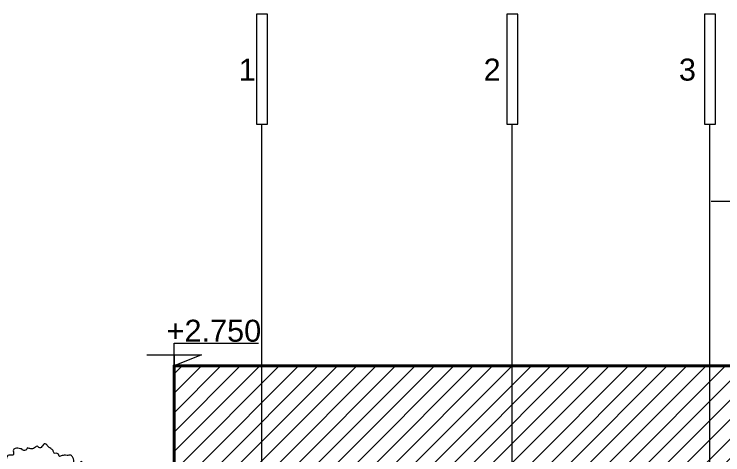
# Model space of a CAD drawing. Header units: centimetres. Extents: x -6442770 to 51259256, y -5656277 to 21133.
# Drawn here: x 1902 to 5129, y 9495 to 11500 of the extents above; entities that cross this region are included whole.
import ezdxf

# ---------------------------------------------------------------- set-up
doc = ezdxf.new("R2010")
doc.units = ezdxf.units.CM
doc.header["$MEASUREMENT"] = 0
for name, color, linetype, lineweight in [('Axis', 30, 'Continuous', 9), ('Dim', 7, 'Continuous', 13), ('Hatch', 6, 'Continuous', 9), ('Layout Text', 7, 'Continuous', 15), ('Text', 2, 'Continuous', 13), ('Thick', 1, 'Continuous', 40)]:
    doc.layers.add(name, color=color, linetype=linetype, lineweight=lineweight)
doc.layers.add('Inner', color=7, linetype='Continuous', lineweight=9, true_color=0x5200ff)
doc.styles.get("Standard").update_dxf_attribs({"font": 'arial.ttf'})

# ---------------------------------------------------------------- blocks, each defined once
blk = doc.blocks.new('small-maple-tree-trees-102-pimpmydrawing')
at = {"layer": 'Inner'}
blk.add_open_spline([(1123.9, 1659.2), (1114.3, 1661.3), (1108.8, 1661.3), (1098.7, 1674.4), (1095.1, 1672.9), (1094.6, 1667.8), (1082.5, 1670.4), (1085.5, 1676.9), (1085, 1683), (1077.9, 1685), (1079.5, 1700.7), (1075.9, 1703.2), (1070.9, 1701.2), (1065.3, 1698.7), (1063.3, 1711.8), (1060.8, 1717.4), (1057.7, 1717.4), (1057.2, 1720.9), (1060.2, 1727), (1056.2, 1735.1), (1049.6, 1729), (1043.1, 1733), (1037.5, 1748.2), (1034, 1744.7), (1031.4, 1738.6), (1026.9, 1738.1), (1009.7, 1738.1), (1011.7, 1746.2), (1010.7, 1755.8), (1007.7, 1758.3), (1002.6, 1769.9), (987, 1764.4), (979.9, 1768.9), (963.2, 1762.3), (962.7, 1762.3), (960.2, 1770.9), (951.1, 1774.5), (945, 1771.9), (942.5, 1781), (938.4, 1787.1), (923.3, 1795.7), (922.8, 1799.7), (917.7, 1804.3), (911.1, 1806.3), (907.6, 1799.2), (895.5, 1786.6), (888.4, 1802.3), (875.8, 1786.6), (862.6, 1788.6), (853, 1793.7), (853, 1782.6), (837.8, 1783), (837.8, 1788), (833.5, 1788), (822.2, 1791.1), (813.5, 1791.1), (805.4, 1783.7), (811.6, 1765.6), (798.5, 1768.1), (785.4, 1765.6), (786, 1757.4), (782.3, 1750.6), (770.4, 1748.1), (772.9, 1735.6), (776.1, 1735.6), (788.8, 1723.2), (791.7, 1723), (796.8, 1724.7), (801.8, 1726.5), (806.7, 1722.6)], degree=3, dxfattribs=at)

msp = doc.modelspace()

# ---------------------------------------------------------------- hatches: boundary and pattern name
at = {"layer": 'Hatch'}
h = msp.add_hatch(dxfattribs=at)
h.set_pattern_fill('ANSI31', color=256, scale=500)
h.set_pattern_definition([(45, (0, 11563.83), (-44.19417, 44.19417), [])])
h.paths.add_polyline_path([(8630.5, 8249.7), (8230.5, 8249.7), (8230.5, 7149.7), (7630.5, 7149.7), (3030.5, 7149.7), (3030.5, 8249.7), (2630.5, 8249.7), (2630.5, 6149.7), (3030.5, 6149.7), (3030.5, 6749.7), (8230.5, 6749.7), (8230.5, 6149.7), (8630.5, 6149.7)])
h.paths.add_polyline_path([(5687.7, 10149.7), (8230.5, 10149.7), (8230.5, 9449.7), (8630.5, 9449.7), (8630.5, 10599.7), (5191.1, 10599.7), (5191.1, 9899.7), (2630.5, 9899.7), (2630.5, 9449.7), (3030.5, 9449.7), (4030.8, 9449.7), (4030.8, 9430.5), (4030.8, 9299.7), (4170.5, 9299.7), (4170.5, 9430.5), (4170.5, 9449.7), (5687.7, 9449.7)])

# ---------------------------------------------------------------- linework, layer by layer
at = {"layer": 'Axis'}
for p, q in [((3030.5, 5325.3), (3030.5, 11000)), ((4170.5, 5325.3), (4170.5, 11000)), ((5070.5, 5325.3), (5070.5, 11000))]:
    msp.add_line(p, q, dxfattribs=at)
at = {"layer": 'Dim'}
for p, q in [((5075.8, 10649.7), (5316.1, 10649.7)), ((2630.5, 9899.7), (2630.5, 10003)), ((2630.5, 10003), (3014.5, 10003)), ((2505.5, 9949.7), (2755.5, 9949.7)), ((2630.5, 9949.7), (2630.5, 9899.7)), ((2755.5, 9949.7), (2630.5, 9899.7))]:
    msp.add_line(p, q, dxfattribs=at)
at = {"layer": 'Text'}
for points in [[(3005.5, 11500), (3005.5, 11000), (3055.5, 11000), (3055.5, 11500), (3005.5, 11500)], [(4145.5, 11500), (4145.5, 11000), (4195.5, 11000), (4195.5, 11500), (4145.5, 11500)], [(5045.5, 11500), (5045.5, 11000), (5095.5, 11000), (5095.5, 11500), (5045.5, 11500)]]:
    msp.add_lwpolyline(points, dxfattribs=at)
at = {"layer": 'Thick'}
msp.add_lwpolyline([(3030.5, 9449.7), (4030.8, 9449.7), (4030.8, 9430.5), (4030.8, 9249.7), (4170.5, 9249.7), (4170.5, 9430.5), (4170.5, 9449.7), (5687.7, 9449.7), (5687.7, 10149.7), (8230.5, 10149.7), (8230.5, 9449.7), (8630.5, 9449.7), (8630.5, 10599.7), (5191.1, 10599.7), (5191.1, 9899.7), (2630.5, 9899.7), (2630.5, 9449.7)], dxfattribs=at)

# ---------------------------------------------------------------- block references
at = {"layer": 'Layout Text', "xscale": 1.354968059149864, "yscale": 1.354968059149864, "zscale": 1.354968059149864}
msp.add_blockref('small-maple-tree-trees-102-pimpmydrawing', (803.7, 7098.7), dxfattribs=at)

# ---------------------------------------------------------------- texts
at = {"layer": 'Dim'}
msp.add_text('+2.750', height=100, dxfattribs=at).set_placement((2596, 10009.4))
at = {"layer": 'Text'}
for s, p in [('1', (2924.7, 11197.7)), ('2', (4040.1, 11197.7)), ('3', (4929.3, 11197.7))]:
    msp.add_text(s, height=100, dxfattribs=at).set_placement(p)

doc.saveas('drawing.dxf')
